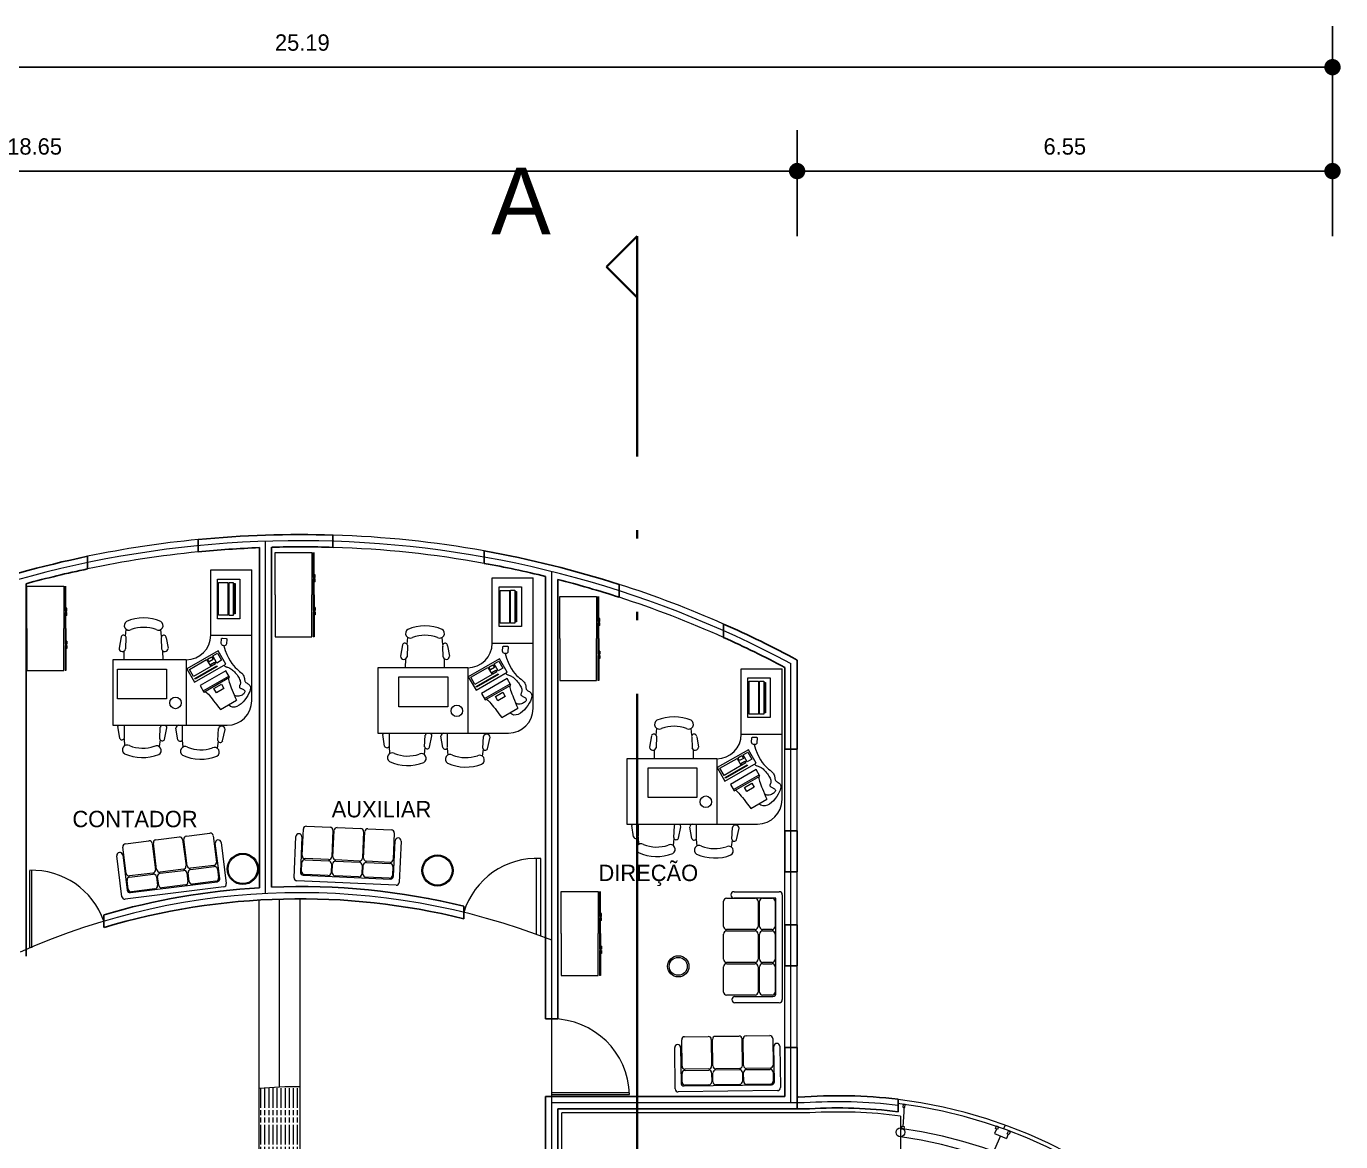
# Model space of a CAD drawing. Header units: millimetres. Extents: x 299 to 587, y 59 to 284.
# Drawn here: x 544.49 to 560.56, y 265.83 to 279.47 of the extents above; entities that cross this region are included whole.
import ezdxf

# ---------------------------------------------------------------- set-up
doc = ezdxf.new("R2010")
doc.units = ezdxf.units.MM
doc.linetypes.add('ACAD_ISO04W100', pattern=[30, 24, -3, 0, -3])
doc.linetypes.add('ACAD_ISO05W100', pattern=[33, 24, -3, 0, -3, 0, -3])
doc.layers.get('0').update_dxf_attribs({"lineweight": 5})
for name, color, linetype, lineweight in [('cl', 5, 'Continuous', 35), ('eje', 8, 'ACAD_ISO04W100', 13), ('escalones', 3, 'Continuous', 15), ('muebles', 2, 'Continuous', 13), ('muros', 1, 'Continuous', 25), ('vent', 4, 'ACAD_ISO04W100', 13), ('ventanas y canceleria', 4, 'Continuous', 13)]:
    doc.layers.add(name, color=color, linetype=linetype, lineweight=lineweight)
doc.dimstyles.new('cota1', dxfattribs={"dimtxt": 0.3, "dimasz": 0.3, "dimexe": 0.5, "dimexo": 0.2, "dimgap": 0.3, "dimtad": 2, "dimtih": 1, "dimtoh": 1, "dimdsep": 46, "dimtxsty": 'Standard', "dimblk": 'DOT', "dimcen": 0.5, "dimadec": 0, "dimazin": 0, "dimtfac": 1, "dimtmove": 0, "dimatfit": 3, "dimldrblk": 'DOT', "dimfxl": 1, "dimarcsym": 0})

# ---------------------------------------------------------------- blocks, each defined once
blk = doc.blocks.new('_Dot')
at = {"color": 0, "linetype": 'Continuous', "lineweight": -2}
blk.add_line((-0.5, 0), (-1, 0), dxfattribs=at)
at = {"color": 0, "linetype": 'Continuous', "const_width": 0.5}
blk.add_lwpolyline([(-0.25, 0, 1), (0.25, 0, 1)], format="xyb", close=True, dxfattribs=at)
blk = doc.blocks.new('*D33')
at = {"color": 0, "linetype": 'Continuous', "lineweight": -2}
for p, q in [((553.915, 276.907), (553.915, 278.202)), ((560.461, 276.907), (560.461, 278.202)), ((560.261, 277.702), (554.115, 277.702))]:
    blk.add_line(p, q, dxfattribs=at)
at = {"layer": 'Defpoints', "color": 0, "linetype": 'Continuous'}
for p in [(553.915, 277.702), (553.915, 276.707), (560.461, 276.707)]:
    blk.add_point(p, dxfattribs=at)
at = {"color": 0, "linetype": 'Continuous', "lineweight": -2, "xscale": 0.2, "yscale": 0.2, "zscale": 0.2, "rotation": 180}
blk.add_blockref('_Dot', (553.915, 277.702), dxfattribs=at)
at = {"color": 0, "linetype": 'Continuous', "lineweight": -2, "xscale": 0.2, "yscale": 0.2, "zscale": 0.2}
blk.add_blockref('_Dot', (560.461, 277.702), dxfattribs=at)
at = {"color": 0, "linetype": 'Continuous', "insert": (557.188, 278.002), "char_height": 0.2, "attachment_point": 5}
blk.add_mtext('6.55', dxfattribs=at)
blk = doc.blocks.new('*D34')
at = {"color": 0, "linetype": 'Continuous', "lineweight": -2}
for p, q in [((535.269, 276.907), (535.269, 278.202)), ((553.915, 276.907), (553.915, 278.202)), ((553.715, 277.702), (535.469, 277.702))]:
    blk.add_line(p, q, dxfattribs=at)
at = {"layer": 'Defpoints', "color": 0, "linetype": 'Continuous'}
for p in [(535.269, 277.702), (535.269, 276.707), (553.915, 276.707)]:
    blk.add_point(p, dxfattribs=at)
at = {"color": 0, "linetype": 'Continuous', "lineweight": -2, "xscale": 0.2, "yscale": 0.2, "zscale": 0.2, "rotation": 180}
blk.add_blockref('_Dot', (535.269, 277.702), dxfattribs=at)
at = {"color": 0, "linetype": 'Continuous', "lineweight": -2, "xscale": 0.2, "yscale": 0.2, "zscale": 0.2}
blk.add_blockref('_Dot', (553.915, 277.702), dxfattribs=at)
at = {"color": 0, "linetype": 'Continuous', "insert": (544.592, 278.002), "char_height": 0.2, "attachment_point": 5}
blk.add_mtext('18.65', dxfattribs=at)
blk = doc.blocks.new('*D35')
at = {"color": 0, "linetype": 'Continuous', "lineweight": -2}
for p, q in [((535.269, 277.767), (535.269, 279.473)), ((560.461, 277.767), (560.461, 279.473)), ((560.261, 278.973), (535.469, 278.973))]:
    blk.add_line(p, q, dxfattribs=at)
at = {"layer": 'Defpoints', "color": 0, "linetype": 'Continuous'}
for p in [(535.269, 278.973), (535.269, 277.567), (560.461, 277.567)]:
    blk.add_point(p, dxfattribs=at)
at = {"color": 0, "linetype": 'Continuous', "lineweight": -2, "xscale": 0.2, "yscale": 0.2, "zscale": 0.2, "rotation": 180}
blk.add_blockref('_Dot', (535.269, 278.973), dxfattribs=at)
at = {"color": 0, "linetype": 'Continuous', "lineweight": -2, "xscale": 0.2, "yscale": 0.2, "zscale": 0.2}
blk.add_blockref('_Dot', (560.461, 278.973), dxfattribs=at)
at = {"color": 0, "linetype": 'Continuous', "insert": (547.865, 279.273), "char_height": 0.2, "attachment_point": 5}
blk.add_mtext('25.19', dxfattribs=at)

msp = doc.modelspace()

# ---------------------------------------------------------------- hatches: boundary and pattern name
at = {"layer": 'escalones'}
h = msp.add_hatch(dxfattribs=at)
h.set_pattern_fill('ACAD_ISO09W100', color=256, scale=0.01, angle=-90, style=0)
h.set_pattern_definition([(90, (381.757865, 6.595696), (0.05, -9e-18), [0.24, -0.03, 0.06, -0.03, 0.06, -0.03])])
h.paths.add_polyline_path([(547.837, 266.502), (547.837, 265.452, 0.025047), (547.337, 265.427), (547.337, 266.481, -0.020688)])

# ---------------------------------------------------------------- linework, layer by layer
for p, q in [((547.415, 268.866), (547.415, 273.177)), ((550.915, 266.304), (550.915, 272.803)), ((553.84, 266.304), (553.84, 271.676)), ((554.001, 266.304), (550.915, 266.304)), ((550.915, 265.191), (550.915, 266.304)), ((555.218, 266.194), (555.209, 266.013)), ((555.221, 266.251), (555.218, 266.193)), ((556.352, 265.985), (556.329, 265.932)), ((556.401, 265.901), (556.328, 265.735)), ((556.329, 265.932), (556.473, 265.87)), ((556.495, 265.922), (556.473, 265.87))]:
    msp.add_line(p, q)
for points in [[(555.236, 266.286), (555.21, 266.287), (555.208, 266.251), (555.234, 266.25)], [(555.225, 265.986), (555.227, 266.012), (555.191, 266.014), (555.19, 265.988)], [(556.354, 266.023), (556.378, 266.012), (556.364, 265.98), (556.34, 265.99)], [(556.498, 265.96), (556.521, 265.95), (556.507, 265.917), (556.483, 265.927)]]:
    msp.add_lwpolyline(points, close=True)
msp.add_circle((555.178, 265.945), 0.054)
for centre, radius, start, end in [((547.837, 260.452), 12.729, 61.86, 116.0835), ((550.729, 268.364), 0.93, 86.8316, 163.08), ((544.557, 268.212), 0.938, 19.7198, 91.5271), ((547.837, 260.452), 8.424, 68.567, 113.9634), ((550.915, 266.383), 0.95, 1.4347, 90), ((554.415, 260.318), 6, 82.9608, 93.9592), ((554.388, 260.321), 5.725, 1.2626, 82.0709), ((554.388, 260.321), 5.625, 1.2626, 81.9291)]:
    msp.add_arc(centre, radius, start, end)
at = {"layer": 'cl', "linetype": 'ACAD_ISO05W100', "ltscale": 0.3}
for p, q in [((551.958, 276.905), (551.583, 276.53)), ((551.958, 243.91), (551.958, 276.905)), ((551.958, 276.155), (551.583, 276.53))]:
    msp.add_line(p, q, dxfattribs=at)
at = {"layer": 'escalones'}
for p, q in [((547.337, 265.427), (547.337, 268.786)), ((547.587, 266.497), (547.587, 268.797)), ((547.837, 265.452), (547.837, 268.801))]:
    msp.add_line(p, q, dxfattribs=at)
msp.add_arc((547.837, 260.452), 6.05, 90, 94.7406, dxfattribs=at)
at = {"layer": 'muebles', "linetype": 'ByBlock'}
for p, q in [((547.532, 273.035), (547.983, 273.035)), ((547.532, 272.52), (547.532, 273.035)), ((547.983, 273.035), (547.983, 272.52)), ((547.999, 272.729), (547.999, 273.035)), ((548.01, 272.729), (548.01, 273.035)), ((546.746, 272.824), (547.246, 272.824)), ((546.746, 272.024), (546.746, 272.824)), ((547.246, 271.224), (547.246, 272.824)), ((548.021, 272.765), (548.01, 272.765)), ((548.01, 272.729), (548.01, 272.765)), ((548.021, 272.729), (548.021, 272.765)), ((544.498, 272.108), (544.498, 272.623)), ((544.498, 272.623), (544.948, 272.623)), ((544.948, 272.623), (544.948, 272.108)), ((544.964, 272.318), (544.964, 272.623)), ((544.975, 272.318), (544.975, 272.623)), ((548.01, 272.729), (547.999, 272.729)), ((548.01, 272.713), (547.999, 272.713)), ((547.999, 272.52), (547.999, 272.713)), ((548.021, 272.729), (548.01, 272.729)), ((548.021, 272.713), (548.01, 272.713)), ((548.01, 272.52), (548.01, 272.713)), ((548.01, 272.677), (548.01, 272.713)), ((548.021, 272.677), (548.01, 272.677)), ((548.021, 272.677), (548.021, 272.713)), ((550.187, 272.727), (550.687, 272.727)), ((550.187, 271.927), (550.187, 272.727)), ((550.687, 271.127), (550.687, 272.727)), ((547.532, 272.52), (547.532, 272.005)), ((547.983, 272.005), (547.983, 272.52)), ((548.01, 272.52), (547.999, 272.52)), ((547.999, 272.52), (547.999, 272.326)), ((548.01, 272.52), (547.999, 272.52)), ((548.01, 272.52), (548.01, 272.326)), ((551.014, 271.985), (551.014, 272.5)), ((551.014, 272.5), (551.464, 272.5)), ((551.464, 272.5), (551.464, 271.985)), ((551.48, 272.194), (551.48, 272.5)), ((551.491, 272.194), (551.491, 272.5)), ((544.975, 272.318), (544.964, 272.318)), ((544.964, 272.108), (544.964, 272.301)), ((544.975, 272.301), (544.964, 272.301)), ((544.975, 272.318), (544.975, 272.354)), ((544.987, 272.354), (544.975, 272.354)), ((544.987, 272.318), (544.975, 272.318)), ((544.975, 272.265), (544.975, 272.301)), ((544.975, 272.108), (544.975, 272.301)), ((544.987, 272.301), (544.975, 272.301)), ((544.987, 272.265), (544.975, 272.265)), ((544.987, 272.318), (544.987, 272.354)), ((544.987, 272.265), (544.987, 272.301)), ((548.01, 272.326), (547.999, 272.326)), ((547.999, 272.31), (547.999, 272.005)), ((548.01, 272.31), (547.999, 272.31)), ((548.01, 272.363), (548.01, 272.326)), ((548.021, 272.363), (548.01, 272.363)), ((548.021, 272.326), (548.01, 272.326)), ((548.01, 272.31), (548.01, 272.005)), ((548.01, 272.31), (548.01, 272.274)), ((548.021, 272.31), (548.01, 272.31)), ((548.021, 272.274), (548.01, 272.274)), ((548.021, 272.363), (548.021, 272.326)), ((548.021, 272.31), (548.021, 272.274)), ((544.498, 272.108), (544.498, 271.593)), ((544.948, 271.593), (544.948, 272.108)), ((544.975, 272.108), (544.964, 272.108)), ((544.964, 272.108), (544.964, 271.915)), ((544.975, 272.108), (544.964, 272.108)), ((544.975, 272.108), (544.975, 271.915)), ((545.705, 272.012), (545.713, 272.095)), ((546.144, 272.01), (546.136, 272.095)), ((551.491, 272.194), (551.48, 272.194)), ((551.48, 271.985), (551.48, 272.178)), ((551.491, 272.178), (551.48, 272.178)), ((551.491, 272.194), (551.491, 272.231)), ((551.503, 272.231), (551.491, 272.231)), ((551.503, 272.194), (551.491, 272.194)), ((551.491, 272.142), (551.491, 272.178)), ((551.491, 271.985), (551.491, 272.178)), ((551.503, 272.178), (551.491, 272.178)), ((551.503, 272.142), (551.491, 272.142)), ((551.503, 272.194), (551.503, 272.231)), ((551.503, 272.142), (551.503, 272.178)), ((544.987, 271.951), (544.975, 271.951)), ((544.975, 271.951), (544.975, 271.915)), ((544.987, 271.951), (544.987, 271.915)), ((545.65, 272.005), (545.625, 271.865)), ((545.709, 272), (545.705, 271.857)), ((546.141, 271.985), (546.144, 271.857)), ((546.201, 271.993), (546.225, 271.865)), ((546.746, 272.024), (547.246, 272.024)), ((547.532, 272.005), (547.983, 272.005)), ((548.01, 272.005), (547.999, 272.005)), ((549.146, 271.915), (549.154, 271.999)), ((549.585, 271.913), (549.577, 271.999)), ((550.187, 271.927), (550.687, 271.927)), ((551.014, 271.985), (551.014, 271.47)), ((551.464, 271.47), (551.464, 271.985)), ((551.491, 271.985), (551.48, 271.985)), ((551.48, 271.985), (551.48, 271.792)), ((551.491, 271.985), (551.48, 271.985)), ((551.491, 271.985), (551.491, 271.792)), ((544.975, 271.915), (544.964, 271.915)), ((544.975, 271.899), (544.964, 271.899)), ((544.964, 271.899), (544.964, 271.593)), ((544.987, 271.915), (544.975, 271.915)), ((544.987, 271.899), (544.975, 271.899)), ((544.975, 271.899), (544.975, 271.863)), ((544.975, 271.899), (544.975, 271.593)), ((544.987, 271.863), (544.975, 271.863)), ((544.987, 271.899), (544.987, 271.863)), ((545.686, 271.724), (545.688, 271.833)), ((546.164, 271.724), (546.161, 271.833)), ((549.091, 271.909), (549.065, 271.768)), ((549.15, 271.904), (549.146, 271.761)), ((549.581, 271.889), (549.585, 271.761)), ((549.642, 271.896), (549.665, 271.768)), ((551.491, 271.792), (551.48, 271.792)), ((551.491, 271.776), (551.48, 271.776)), ((551.48, 271.776), (551.48, 271.47)), ((551.503, 271.828), (551.491, 271.828)), ((551.491, 271.828), (551.491, 271.792)), ((551.503, 271.792), (551.491, 271.792)), ((551.491, 271.776), (551.491, 271.74)), ((551.491, 271.776), (551.491, 271.47)), ((551.503, 271.776), (551.491, 271.776)), ((551.503, 271.828), (551.503, 271.792)), ((551.503, 271.776), (551.503, 271.74)), ((545.547, 271.724), (545.547, 270.924)), ((546.446, 271.724), (545.547, 271.724)), ((546.446, 271.724), (546.446, 270.924)), ((548.787, 271.627), (548.787, 270.827)), ((549.887, 271.627), (548.787, 271.627)), ((549.126, 271.627), (549.129, 271.737)), ((549.604, 271.627), (549.602, 271.737)), ((549.887, 271.627), (549.887, 270.827)), ((551.503, 271.74), (551.491, 271.74)), ((553.232, 271.615), (553.732, 271.615)), ((553.232, 270.815), (553.232, 271.615)), ((553.732, 270.015), (553.732, 271.615)), ((544.498, 271.593), (544.948, 271.593)), ((544.975, 271.593), (544.964, 271.593)), ((546.653, 271.345), (546.966, 271.526)), ((546.661, 271.33), (546.975, 271.511)), ((551.014, 271.47), (551.464, 271.47)), ((551.491, 271.47), (551.48, 271.47)), ((550.093, 271.249), (550.406, 271.43)), ((550.102, 271.233), (550.415, 271.414)), ((546.863, 271.116), (547.059, 271.23)), ((550.304, 271.02), (550.5, 271.133)), ((545.547, 270.924), (546.946, 270.924)), ((545.632, 270.766), (545.61, 270.907)), ((545.691, 270.77), (545.69, 270.913)), ((546.121, 270.758), (546.129, 270.901)), ((546.18, 270.751), (546.21, 270.891)), ((546.342, 270.747), (546.32, 270.888)), ((546.401, 270.75), (546.401, 270.924)), ((546.832, 270.739), (546.84, 270.882)), ((546.859, 270.924), (546.858, 270.909)), ((546.891, 270.732), (546.92, 270.872)), ((548.787, 270.827), (550.387, 270.827)), ((548.871, 270.669), (548.849, 270.811)), ((548.93, 270.673), (548.93, 270.816)), ((549.361, 270.661), (549.369, 270.804)), ((549.641, 270.654), (549.641, 270.827)), ((550.098, 270.827), (550.098, 270.813)), ((552.191, 270.803), (552.199, 270.886)), ((552.629, 270.801), (552.621, 270.886)), ((553.232, 270.815), (553.732, 270.815)), ((545.686, 270.758), (545.692, 270.674)), ((546.125, 270.747), (546.115, 270.663)), ((546.397, 270.741), (546.403, 270.655)), ((546.836, 270.729), (546.825, 270.644)), ((548.926, 270.662), (548.932, 270.578)), ((549.365, 270.65), (549.354, 270.566)), ((549.42, 270.655), (549.449, 270.795)), ((549.582, 270.65), (549.56, 270.792)), ((549.637, 270.644), (549.643, 270.559)), ((550.072, 270.642), (550.08, 270.785)), ((550.131, 270.636), (550.16, 270.776)), ((552.135, 270.796), (552.11, 270.656)), ((552.194, 270.791), (552.19, 270.648)), ((552.626, 270.776), (552.63, 270.648)), ((552.687, 270.784), (552.71, 270.656)), ((550.075, 270.633), (550.065, 270.547)), ((552.932, 270.515), (551.832, 270.515)), ((551.832, 270.515), (551.832, 269.715)), ((552.171, 270.515), (552.173, 270.624)), ((552.649, 270.515), (552.646, 270.624)), ((552.932, 270.515), (552.932, 269.715)), ((553.138, 270.136), (553.451, 270.317)), ((553.147, 270.121), (553.46, 270.302)), ((553.348, 269.907), (553.544, 270.02)), ((547.916, 269.689), (548.204, 269.677)), ((551.832, 269.715), (553.432, 269.715)), ((551.916, 269.557), (551.894, 269.698)), ((551.975, 269.561), (551.975, 269.704)), ((552.406, 269.549), (552.414, 269.692)), ((552.465, 269.542), (552.494, 269.682)), ((552.626, 269.538), (552.605, 269.679)), ((552.686, 269.541), (552.685, 269.715)), ((553.143, 269.715), (553.142, 269.7)), ((546.075, 269.522), (546.362, 269.558)), ((546.402, 269.526), (546.443, 269.204)), ((546.457, 269.206), (546.417, 269.528)), ((546.448, 269.568), (546.735, 269.605)), ((546.775, 269.573), (546.816, 269.251)), ((546.833, 269.521), (546.833, 269.521)), ((547.765, 269.058), (547.787, 269.563)), ((547.825, 269.598), (547.825, 269.598)), ((547.859, 269.56), (547.841, 269.127)), ((547.864, 269.33), (547.878, 269.655)), ((548.239, 269.639), (548.225, 269.314)), ((548.239, 269.314), (548.253, 269.638)), ((548.291, 269.673), (548.58, 269.66)), ((548.614, 269.623), (548.6, 269.298)), ((548.615, 269.297), (548.629, 269.622)), ((548.666, 269.657), (548.955, 269.644)), ((548.99, 269.606), (548.976, 269.282)), ((549.038, 269.545), (549.038, 269.545)), ((551.971, 269.549), (551.977, 269.465)), ((552.409, 269.538), (552.399, 269.454)), ((552.681, 269.532), (552.687, 269.446)), ((553.12, 269.52), (553.11, 269.435)), ((553.116, 269.53), (553.124, 269.673)), ((553.175, 269.523), (553.205, 269.663)), ((545.628, 269.369), (545.628, 269.369)), ((545.712, 269.112), (545.671, 269.434)), ((545.702, 269.475), (545.989, 269.511)), ((546.029, 269.479), (546.07, 269.157)), ((546.084, 269.159), (546.044, 269.481)), ((546.855, 269.05), (546.801, 269.48)), ((546.873, 269.489), (546.936, 268.987)), ((548.981, 269.077), (549, 269.51)), ((549.072, 269.507), (549.05, 269.002)), ((545.66, 268.827), (545.597, 269.328)), ((545.669, 269.337), (545.723, 268.907)), ((546.784, 269.21), (546.498, 269.174)), ((546.499, 269.16), (546.786, 269.196)), ((547.855, 269.135), (547.86, 269.243)), ((548.187, 269.28), (547.898, 269.292)), ((547.898, 269.278), (548.187, 269.265)), ((548.221, 269.228), (548.216, 269.119)), ((548.231, 269.119), (548.235, 269.227)), ((548.273, 269.262), (548.562, 269.249)), ((548.563, 269.263), (548.274, 269.276)), ((548.596, 269.211), (548.592, 269.103)), ((548.606, 269.102), (548.611, 269.211)), ((548.938, 269.247), (548.649, 269.26)), ((548.649, 269.245), (548.937, 269.233)), ((548.972, 269.195), (548.967, 269.087)), ((546.039, 269.116), (545.752, 269.08)), ((545.754, 269.066), (546.041, 269.102)), ((546.081, 269.071), (546.095, 268.963)), ((546.109, 268.965), (546.095, 269.073)), ((546.412, 269.163), (546.125, 269.127)), ((546.127, 269.113), (546.413, 269.149)), ((546.454, 269.118), (546.467, 269.01)), ((546.482, 269.012), (546.468, 269.12)), ((546.826, 269.165), (546.84, 269.057)), ((547.875, 269.089), (548.943, 269.043)), ((548.179, 269.085), (547.89, 269.097)), ((548.929, 269.052), (548.641, 269.065)), ((546.905, 268.947), (545.701, 268.795)), ((545.736, 268.918), (545.723, 269.026)), ((545.763, 268.876), (546.824, 269.01)), ((546.063, 268.923), (545.776, 268.887)), ((546.436, 268.97), (546.149, 268.934)), ((546.809, 269.017), (546.522, 268.981)), ((549.012, 268.967), (547.8, 269.02)), ((551.032, 268.377), (551.032, 268.892)), ((551.032, 268.892), (551.483, 268.892)), ((551.483, 268.892), (551.483, 268.377)), ((551.499, 268.586), (551.499, 268.892)), ((551.51, 268.586), (551.51, 268.892)), ((553.145, 268.887), (553.695, 268.887)), ((553.014, 268.463), (553.014, 268.771)), ((553.053, 268.81), (553.4, 268.81)), ((553.107, 268.849), (553.107, 268.849)), ((553.656, 268.81), (553.145, 268.81)), ((553.439, 268.771), (553.439, 268.463)), ((553.454, 268.463), (553.454, 268.771)), ((553.493, 268.81), (553.608, 268.81)), ((553.647, 268.771), (553.647, 268.463)), ((553.656, 267.645), (553.656, 268.81)), ((553.734, 268.849), (553.734, 267.568)), ((551.51, 268.586), (551.499, 268.586)), ((551.499, 268.377), (551.499, 268.57)), ((551.51, 268.57), (551.499, 268.57)), ((551.51, 268.586), (551.51, 268.623)), ((551.522, 268.623), (551.51, 268.623)), ((551.522, 268.586), (551.51, 268.586)), ((551.51, 268.534), (551.51, 268.57)), ((551.51, 268.377), (551.51, 268.57)), ((551.522, 268.57), (551.51, 268.57)), ((551.522, 268.586), (551.522, 268.623)), ((551.522, 268.534), (551.522, 268.57)), ((551.522, 268.534), (551.51, 268.534)), ((553.4, 268.424), (553.053, 268.424)), ((553.053, 268.409), (553.4, 268.409)), ((553.608, 268.424), (553.493, 268.424)), ((553.493, 268.409), (553.608, 268.409)), ((551.032, 268.377), (551.032, 267.862)), ((551.483, 267.862), (551.483, 268.377)), ((551.51, 268.377), (551.499, 268.377)), ((551.499, 268.377), (551.499, 268.184)), ((551.51, 268.377), (551.499, 268.377)), ((551.51, 268.377), (551.51, 268.184)), ((553.014, 268.061), (553.014, 268.37)), ((553.439, 268.37), (553.439, 268.061)), ((553.454, 268.061), (553.454, 268.37)), ((553.647, 268.37), (553.647, 268.061)), ((551.51, 268.184), (551.499, 268.184)), ((551.51, 268.168), (551.499, 268.168)), ((551.499, 268.168), (551.499, 267.862)), ((551.522, 268.22), (551.51, 268.22)), ((551.51, 268.22), (551.51, 268.184)), ((551.522, 268.184), (551.51, 268.184)), ((551.51, 268.168), (551.51, 268.132)), ((551.51, 268.168), (551.51, 267.862)), ((551.522, 268.168), (551.51, 268.168)), ((551.522, 268.132), (551.51, 268.132)), ((551.522, 268.22), (551.522, 268.184)), ((551.522, 268.168), (551.522, 268.132)), ((553.014, 267.66), (553.014, 267.969)), ((553.4, 268.023), (553.053, 268.023)), ((553.053, 268.007), (553.4, 268.007)), ((553.439, 267.969), (553.439, 267.66)), ((553.454, 267.66), (553.454, 267.969)), ((553.608, 268.023), (553.493, 268.023)), ((553.493, 268.007), (553.608, 268.007)), ((553.647, 267.969), (553.647, 267.66)), ((551.032, 267.862), (551.483, 267.862)), ((551.51, 267.862), (551.499, 267.862)), ((553.4, 267.622), (553.053, 267.622)), ((553.155, 267.606), (553.618, 267.606)), ((553.608, 267.622), (553.493, 267.622)), ((553.116, 267.568), (553.116, 267.568)), ((553.695, 267.529), (553.155, 267.529)), ((552.54, 267.114), (552.829, 267.118)), ((552.915, 267.119), (553.204, 267.122)), ((553.291, 267.123), (553.58, 267.127)), ((552.425, 266.475), (552.418, 266.981)), ((552.454, 267.017), (552.454, 267.017)), ((552.491, 266.981), (552.496, 266.548)), ((552.508, 266.752), (552.504, 267.077)), ((552.865, 267.082), (552.869, 266.757)), ((552.884, 266.757), (552.88, 267.082)), ((553.241, 267.087), (553.245, 266.762)), ((553.259, 266.762), (553.255, 267.087)), ((553.616, 267.091), (553.621, 266.766)), ((553.638, 266.563), (553.632, 266.996)), ((553.668, 267.033), (553.668, 267.033)), ((553.704, 266.997), (553.711, 266.491)), ((552.511, 266.557), (552.509, 266.665)), ((552.834, 266.72), (552.545, 266.716)), ((552.545, 266.702), (552.834, 266.706)), ((552.87, 266.67), (552.872, 266.562)), ((552.886, 266.562), (552.885, 266.67)), ((553.209, 266.725), (552.92, 266.721)), ((552.92, 266.707), (553.209, 266.711)), ((553.246, 266.675), (553.247, 266.566)), ((553.262, 266.567), (553.26, 266.675)), ((553.585, 266.73), (553.296, 266.726)), ((553.296, 266.712), (553.585, 266.715)), ((553.622, 266.68), (553.623, 266.571)), ((552.533, 266.512), (553.602, 266.526)), ((552.836, 266.525), (552.547, 266.521)), ((553.587, 266.535), (553.298, 266.531)), ((553.675, 266.455), (552.461, 266.439))]:
    msp.add_line(p, q, dxfattribs=at)
at = {"layer": 'muebles'}
for p, q in [((548.554, 269.068), (548.265, 269.081)), ((553.212, 266.53), (552.923, 266.526)), ((554.067, 266.183), (551.04, 266.183)), ((551.04, 265.153), (551.04, 266.183)), ((555.178, 266.143), (555.178, 265.639))]:
    msp.add_line(p, q, dxfattribs=at)
at = {"layer": 'muebles', "linetype": 'ByBlock'}
for points in [[(546.829, 272.227), (546.829, 272.712), (547.102, 272.712), (547.102, 272.227)], [(546.842, 272.269), (546.842, 272.67), (546.956, 272.67), (546.956, 272.269)], [(546.971, 272.267), (546.971, 272.671), (547.021, 272.671), (547.021, 272.267)], [(547.031, 272.285), (547.031, 272.657), (547.044, 272.657), (547.044, 272.285)], [(550.27, 272.13), (550.27, 272.615), (550.543, 272.615), (550.543, 272.13)], [(550.283, 272.172), (550.283, 272.573), (550.397, 272.573), (550.397, 272.172)], [(550.411, 272.171), (550.411, 272.575), (550.462, 272.575), (550.462, 272.171)], [(550.471, 272.188), (550.471, 272.561), (550.484, 272.561), (550.484, 272.188)], [(546.454, 271.614), (546.548, 271.45), (546.929, 271.67), (546.835, 271.834)], [(546.828, 271.805), (546.878, 271.718), (546.82, 271.684), (546.77, 271.771)], [(545.607, 271.247), (545.607, 271.611), (546.203, 271.611), (546.203, 271.247)], [(546.695, 271.727), (546.745, 271.641), (546.536, 271.52), (546.486, 271.606)], [(546.555, 271.487), (546.55, 271.495), (546.818, 271.65), (546.823, 271.642)], [(546.725, 271.7), (546.706, 271.733), (546.754, 271.761), (546.773, 271.728)], [(546.754, 271.646), (546.743, 271.666), (546.792, 271.695), (546.804, 271.675)], [(549.894, 271.517), (549.989, 271.353), (550.37, 271.573), (550.275, 271.737)], [(550.135, 271.63), (550.185, 271.544), (549.976, 271.423), (549.927, 271.51)], [(550.165, 271.603), (550.146, 271.636), (550.194, 271.664), (550.213, 271.631)], [(550.268, 271.708), (550.318, 271.621), (550.261, 271.588), (550.21, 271.675)], [(549.047, 271.151), (549.047, 271.514), (549.643, 271.514), (549.643, 271.151)], [(549.995, 271.39), (549.991, 271.399), (550.258, 271.553), (550.263, 271.545)], [(550.195, 271.549), (550.183, 271.569), (550.233, 271.598), (550.244, 271.578)], [(553.314, 271.018), (553.314, 271.503), (553.587, 271.503), (553.587, 271.018)], [(553.327, 271.06), (553.327, 271.461), (553.442, 271.461), (553.442, 271.06)], [(553.456, 271.058), (553.456, 271.462), (553.506, 271.462), (553.506, 271.058)], [(553.516, 271.076), (553.516, 271.448), (553.529, 271.448), (553.529, 271.076)], [(546.814, 271.321), (546.785, 271.372), (546.877, 271.425), (546.906, 271.374)], [(550.255, 271.224), (550.226, 271.275), (550.318, 271.328), (550.347, 271.277)], [(552.939, 270.405), (553.033, 270.241), (553.415, 270.461), (553.32, 270.625)], [(553.18, 270.518), (553.23, 270.432), (553.021, 270.311), (552.971, 270.397)], [(553.21, 270.491), (553.191, 270.524), (553.239, 270.552), (553.258, 270.519)], [(553.239, 270.437), (553.228, 270.457), (553.277, 270.486), (553.289, 270.466)], [(553.313, 270.596), (553.363, 270.508), (553.305, 270.475), (553.255, 270.562)], [(552.092, 270.038), (552.092, 270.402), (552.688, 270.402), (552.688, 270.038)], [(553.04, 270.278), (553.035, 270.286), (553.303, 270.441), (553.308, 270.433)], [(553.299, 270.112), (553.27, 270.163), (553.362, 270.216), (553.391, 270.165)]]:
    msp.add_lwpolyline(points, close=True, dxfattribs=at)
for points in [[(546.874, 271.925), (546.878, 271.98, -0.414214), (546.888, 271.989), (546.933, 271.986, -0.414214), (546.942, 271.975), (546.938, 271.921, -0.414214), (546.911, 271.897), (546.897, 271.898, -0.414214)], [(550.314, 271.829), (550.318, 271.883, -0.414214), (550.329, 271.893), (550.373, 271.89, -0.414214), (550.383, 271.879), (550.379, 271.824, -0.414214), (550.352, 271.8), (550.338, 271.801, -0.414214)], [(553.359, 270.716), (553.363, 270.771, -0.414214), (553.374, 270.78), (553.418, 270.777, -0.414214), (553.427, 270.766), (553.424, 270.711, -0.414214), (553.396, 270.688), (553.383, 270.689, -0.414214)]]:
    msp.add_lwpolyline(points, format="xyb", close=True, dxfattribs=at)
for points in [[(546.904, 271.897), (546.922, 271.84), (546.941, 271.79), (546.961, 271.747), (546.981, 271.71), (547.002, 271.679), (547.023, 271.653), (547.044, 271.631), (547.064, 271.612), (547.082, 271.596), (547.099, 271.582), (547.114, 271.57), (547.126, 271.559), (547.136, 271.548), (547.143, 271.537), (547.149, 271.526), (547.153, 271.516), (547.155, 271.506), (547.157, 271.497), (547.158, 271.488), (547.159, 271.479), (547.161, 271.471), (547.163, 271.464), (547.166, 271.457), (547.17, 271.451), (547.176, 271.446), (547.183, 271.442), (547.192, 271.437), (547.2, 271.432), (547.208, 271.426), (547.216, 271.42), (547.223, 271.412), (547.228, 271.402), (547.231, 271.39), (547.231, 271.376), (547.228, 271.359), (547.222, 271.338), (547.212, 271.315), (547.198, 271.289), (547.182, 271.262), (547.162, 271.235), (547.14, 271.21), (547.117, 271.187), (547.092, 271.168), (547.066, 271.154), (547.039, 271.146), (547.013, 271.146), (546.987, 271.155), (546.961, 271.173)], [(550.345, 271.801), (550.362, 271.743), (550.381, 271.694), (550.401, 271.651), (550.422, 271.614), (550.443, 271.583), (550.464, 271.556), (550.484, 271.534), (550.504, 271.515), (550.522, 271.499), (550.539, 271.486), (550.554, 271.474), (550.566, 271.462), (550.576, 271.451), (550.584, 271.44), (550.589, 271.43), (550.593, 271.419), (550.596, 271.41), (550.597, 271.4), (550.599, 271.391), (550.6, 271.383), (550.601, 271.375), (550.603, 271.367), (550.606, 271.361), (550.611, 271.355), (550.617, 271.35), (550.624, 271.345), (550.632, 271.34), (550.641, 271.335), (550.649, 271.33), (550.657, 271.323), (550.663, 271.315), (550.668, 271.305), (550.671, 271.293), (550.671, 271.279), (550.669, 271.262), (550.663, 271.242), (550.653, 271.218), (550.639, 271.192), (550.622, 271.165), (550.603, 271.139), (550.581, 271.113), (550.557, 271.09), (550.532, 271.071), (550.506, 271.057), (550.48, 271.05), (550.453, 271.049), (550.427, 271.058), (550.402, 271.076)], [(546.908, 271.657), (546.912, 271.652), (546.916, 271.648), (546.922, 271.644), (546.928, 271.641), (546.936, 271.638), (546.943, 271.636), (546.952, 271.633), (546.961, 271.629), (546.97, 271.625), (546.98, 271.62), (546.991, 271.614), (547.002, 271.607), (547.013, 271.598), (547.024, 271.588), (547.035, 271.577), (547.046, 271.565), (547.057, 271.552), (547.067, 271.539), (547.077, 271.525), (547.085, 271.512), (547.093, 271.498), (547.099, 271.485), (547.104, 271.473), (547.107, 271.462), (547.109, 271.451), (547.109, 271.442), (547.108, 271.434), (547.107, 271.426), (547.104, 271.419), (547.102, 271.413), (547.099, 271.408), (547.097, 271.403), (547.096, 271.398), (547.095, 271.394), (547.096, 271.39), (547.099, 271.386), (547.103, 271.383), (547.108, 271.379), (547.115, 271.375), (547.123, 271.372), (547.131, 271.368), (547.138, 271.364), (547.146, 271.36), (547.152, 271.355), (547.158, 271.35), (547.162, 271.344), (547.164, 271.338), (547.163, 271.331), (547.16, 271.324), (547.155, 271.316), (547.148, 271.308), (547.138, 271.3), (547.128, 271.293), (547.116, 271.287), (547.103, 271.283), (547.089, 271.279), (547.075, 271.278), (547.061, 271.279), (547.047, 271.283), (547.034, 271.289)], [(546.975, 271.511), (546.929, 271.591), (546.615, 271.41)], [(546.961, 271.503), (546.961, 271.494), (546.963, 271.482), (546.966, 271.468), (546.972, 271.45), (546.978, 271.429), (546.987, 271.406), (546.996, 271.381), (547.007, 271.354), (547.019, 271.325), (547.031, 271.295), (547.045, 271.263), (547.059, 271.23)], [(550.415, 271.414), (550.369, 271.495), (550.056, 271.314)], [(550.348, 271.561), (550.352, 271.556), (550.357, 271.551), (550.363, 271.548), (550.369, 271.545), (550.376, 271.542), (550.384, 271.539), (550.392, 271.536), (550.401, 271.533), (550.411, 271.529), (550.421, 271.524), (550.431, 271.518), (550.442, 271.511), (550.453, 271.502), (550.465, 271.492), (550.476, 271.48), (550.487, 271.468), (550.498, 271.455), (550.508, 271.442), (550.517, 271.429), (550.526, 271.415), (550.533, 271.402), (550.54, 271.389), (550.545, 271.377), (550.548, 271.365), (550.55, 271.355), (550.55, 271.346), (550.549, 271.337), (550.547, 271.33), (550.545, 271.323), (550.542, 271.317), (550.54, 271.311), (550.538, 271.306), (550.536, 271.302), (550.536, 271.297), (550.537, 271.293), (550.539, 271.29), (550.543, 271.286), (550.549, 271.282), (550.556, 271.279), (550.563, 271.275), (550.571, 271.271), (550.579, 271.267), (550.586, 271.263), (550.593, 271.258), (550.598, 271.253), (550.602, 271.247), (550.604, 271.241), (550.604, 271.235), (550.601, 271.227), (550.596, 271.219), (550.588, 271.211), (550.579, 271.204), (550.568, 271.197), (550.556, 271.191), (550.543, 271.186), (550.529, 271.183), (550.515, 271.182), (550.501, 271.183), (550.488, 271.186), (550.474, 271.192)], [(546.615, 271.41), (546.661, 271.33)], [(546.675, 271.338), (546.683, 271.334), (546.692, 271.326), (546.703, 271.316), (546.716, 271.302), (546.73, 271.286), (546.746, 271.267), (546.763, 271.247), (546.781, 271.224), (546.8, 271.199), (546.82, 271.173), (546.841, 271.145), (546.863, 271.116)], [(550.056, 271.314), (550.102, 271.233)], [(550.401, 271.406), (550.401, 271.398), (550.403, 271.386), (550.407, 271.371), (550.412, 271.353), (550.419, 271.333), (550.427, 271.31), (550.437, 271.285), (550.448, 271.258), (550.459, 271.229), (550.472, 271.198), (550.485, 271.166), (550.5, 271.133)], [(550.116, 271.242), (550.123, 271.237), (550.133, 271.23), (550.144, 271.219), (550.157, 271.206), (550.171, 271.19), (550.186, 271.171), (550.203, 271.15), (550.222, 271.127), (550.241, 271.103), (550.261, 271.076), (550.282, 271.049), (550.304, 271.02)], [(553.389, 270.688), (553.407, 270.631), (553.426, 270.581), (553.446, 270.538), (553.467, 270.501), (553.488, 270.47), (553.509, 270.444), (553.529, 270.422), (553.549, 270.403), (553.567, 270.387), (553.584, 270.373), (553.599, 270.361), (553.611, 270.35), (553.621, 270.339), (553.628, 270.328), (553.634, 270.317), (553.638, 270.307), (553.64, 270.297), (553.642, 270.288), (553.643, 270.279), (553.644, 270.27), (553.646, 270.262), (553.648, 270.255), (553.651, 270.248), (553.655, 270.242), (553.661, 270.237), (553.669, 270.232), (553.677, 270.228), (553.685, 270.223), (553.694, 270.217), (553.701, 270.211), (553.708, 270.202), (553.713, 270.193), (553.716, 270.181), (553.716, 270.167), (553.713, 270.149), (553.707, 270.129), (553.697, 270.106), (553.684, 270.08), (553.667, 270.053), (553.647, 270.026), (553.626, 270.001), (553.602, 269.978), (553.577, 269.959), (553.551, 269.945), (553.525, 269.937), (553.498, 269.937), (553.472, 269.946), (553.446, 269.964)], [(553.46, 270.302), (553.414, 270.382), (553.1, 270.201)], [(553.393, 270.448), (553.397, 270.443), (553.402, 270.439), (553.407, 270.435), (553.414, 270.432), (553.421, 270.429), (553.428, 270.427), (553.437, 270.424), (553.446, 270.42), (553.455, 270.416), (553.466, 270.411), (553.476, 270.405), (553.487, 270.398), (553.498, 270.389), (553.509, 270.379), (553.521, 270.368), (553.532, 270.356), (553.542, 270.343), (553.552, 270.33), (553.562, 270.316), (553.57, 270.303), (553.578, 270.289), (553.584, 270.276), (553.589, 270.264), (553.593, 270.253), (553.594, 270.242), (553.594, 270.233), (553.593, 270.225), (553.592, 270.217), (553.589, 270.21), (553.587, 270.204), (553.584, 270.199), (553.582, 270.194), (553.581, 270.189), (553.58, 270.185), (553.581, 270.181), (553.584, 270.177), (553.588, 270.174), (553.594, 270.17), (553.6, 270.166), (553.608, 270.163), (553.616, 270.159), (553.624, 270.155), (553.631, 270.15), (553.638, 270.146), (553.643, 270.141), (553.647, 270.135), (553.649, 270.129), (553.649, 270.122), (553.646, 270.115), (553.64, 270.107), (553.633, 270.099), (553.624, 270.091), (553.613, 270.084), (553.601, 270.078), (553.588, 270.074), (553.574, 270.07), (553.56, 270.069), (553.546, 270.07), (553.532, 270.074), (553.519, 270.08)], [(553.1, 270.201), (553.147, 270.121)], [(553.446, 270.294), (553.446, 270.285), (553.448, 270.273), (553.451, 270.258), (553.457, 270.241), (553.464, 270.22), (553.472, 270.197), (553.481, 270.172), (553.492, 270.145), (553.504, 270.116), (553.517, 270.086), (553.53, 270.054), (553.544, 270.02)], [(553.161, 270.129), (553.168, 270.125), (553.177, 270.117), (553.189, 270.107), (553.201, 270.093), (553.215, 270.077), (553.231, 270.058), (553.248, 270.038), (553.266, 270.015), (553.285, 269.99), (553.306, 269.964), (553.327, 269.936), (553.348, 269.907)]]:
    msp.add_lwpolyline(points, dxfattribs=at)
for centre in [(546.314, 271.197), (549.754, 271.1), (552.799, 269.988)]:
    msp.add_circle(centre, 0.0707, dxfattribs=at)
at = {"layer": 'muebles'}
for centre, radius in [((547.137, 269.166), 0.191), ((547.137, 269.166), 0.179), ((549.518, 269.147), 0.191), ((549.518, 269.147), 0.179), ((552.462, 267.975), 0.13), ((552.462, 267.975), 0.11)]:
    msp.add_circle(centre, radius, dxfattribs=at)
at = {"layer": 'muebles', "linetype": 'ByBlock'}
for centre, radius, start, end in [((545.745, 272.144), 0.0577, 121.265, 299.6825), ((545.925, 271.692), 0.544, 67.2611, 112.7389), ((545.925, 271.684), 0.437, 69.7134, 110.2866), ((546.105, 272.144), 0.0577, 240.3175, 58.735), ((549.185, 272.047), 0.0577, 121.265, 299.6825), ((549.365, 271.595), 0.544, 67.2611, 112.7389), ((549.545, 272.047), 0.0577, 240.3175, 58.735), ((545.679, 271.994), 0.031, 12.2827, 157.7765), ((546.171, 271.994), 0.031, 358.4693, 195.5899), ((546.446, 272.024), 0.3, 270, 0), ((549.119, 271.897), 0.031, 12.2827, 157.7765), ((549.365, 271.587), 0.437, 69.7134, 110.2866), ((549.611, 271.897), 0.031, 358.4693, 195.5899), ((549.887, 271.927), 0.3, 270, 0), ((545.665, 271.867), 0.0409, 183.5132, 345.9932), ((546.184, 271.867), 0.0409, 194.0068, 356.4868), ((549.106, 271.77), 0.0409, 183.5132, 345.9932), ((549.625, 271.77), 0.0409, 194.0068, 356.4868), ((546.946, 271.224), 0.3, 270, 0), ((550.387, 271.127), 0.3, 270, 0), ((552.23, 270.935), 0.0577, 121.265, 299.6825), ((552.41, 270.483), 0.544, 67.2611, 112.7389), ((552.59, 270.935), 0.0577, 240.3175, 58.735), ((545.65, 270.904), 0.0409, 161.6949, 174.9474), ((545.65, 270.904), 0.0409, 12.4674, 18.3051), ((546.169, 270.89), 0.0409, 139.088, 164.4538), ((546.169, 270.89), 0.0409, 1.9738, 40.912), ((546.361, 270.885), 0.0409, 106.7101, 174.9474), ((546.879, 270.871), 0.0409, 1.9738, 164.4538), ((548.89, 270.807), 0.0409, 161.6949, 174.9474), ((549.409, 270.793), 0.0409, 139.088, 164.4538), ((549.409, 270.793), 0.0409, 1.9738, 40.912), ((549.601, 270.788), 0.0409, 106.7101, 174.9474), ((550.119, 270.774), 0.0409, 1.9738, 164.4538), ((552.164, 270.785), 0.031, 12.2827, 157.7765), ((552.41, 270.475), 0.437, 69.7134, 110.2866), ((552.656, 270.785), 0.031, 358.4693, 195.5899), ((552.932, 270.815), 0.3, 270, 0), ((545.66, 270.777), 0.031, 200.6841, 346.1779), ((545.722, 270.625), 0.0577, 58.7781, 237.1956), ((545.915, 271.08), 0.437, 248.174, 288.7472), ((546.082, 270.615), 0.0577, 299.7256, 118.1431), ((546.152, 270.764), 0.031, 190.7433, 336.2371), ((546.371, 270.758), 0.031, 200.6841, 346.1779), ((546.433, 270.606), 0.0577, 58.7781, 237.1956), ((546.625, 271.061), 0.437, 248.174, 288.7472), ((546.793, 270.596), 0.0577, 299.7256, 118.1431), ((546.863, 270.745), 0.031, 190.7433, 336.2371), ((548.9, 270.68), 0.031, 200.6841, 346.1779), ((549.392, 270.667), 0.031, 190.7433, 336.2371), ((549.611, 270.661), 0.031, 200.6841, 346.1779), ((550.102, 270.648), 0.031, 190.7433, 336.2371), ((552.151, 270.658), 0.0409, 183.5132, 345.9932), ((552.669, 270.658), 0.0409, 194.0068, 356.4868), ((545.914, 271.072), 0.544, 245.7217, 291.1995), ((546.625, 271.053), 0.544, 245.7217, 291.1995), ((548.962, 270.528), 0.0577, 58.7781, 237.1956), ((549.154, 270.984), 0.437, 248.174, 288.7472), ((549.322, 270.519), 0.0577, 299.7256, 118.1431), ((549.672, 270.509), 0.0577, 58.7781, 237.1956), ((549.865, 270.965), 0.437, 248.174, 288.7472), ((550.033, 270.5), 0.0577, 299.7256, 118.1431), ((549.154, 270.975), 0.544, 245.7217, 291.1995), ((549.865, 270.956), 0.544, 245.7217, 291.1995), ((553.432, 270.015), 0.3, 270, 0), ((547.914, 269.653), 0.0361, 87.5059, 177.5059), ((548.203, 269.641), 0.0361, 357.5059, 87.5059), ((551.935, 269.695), 0.0409, 161.6949, 174.9474), ((552.453, 269.681), 0.0409, 139.088, 164.4538), ((552.453, 269.681), 0.0409, 1.9738, 40.912), ((552.645, 269.676), 0.0409, 106.7101, 174.9474), ((553.164, 269.662), 0.0409, 1.9738, 164.4538), ((546.08, 269.486), 0.0361, 97.183, 187.183), ((546.366, 269.522), 0.0361, 7.183, 97.183), ((546.452, 269.533), 0.0361, 97.183, 187.183), ((546.739, 269.569), 0.0361, 7.183, 97.183), ((546.837, 269.485), 0.0361, 97.183, 187.183), ((546.837, 269.485), 0.0361, 7.183, 97.183), ((547.823, 269.561), 0.0361, 87.5059, 177.5059), ((547.823, 269.561), 0.0361, 357.5059, 87.5059), ((548.29, 269.637), 0.0361, 87.5059, 177.5059), ((548.578, 269.624), 0.0361, 357.5059, 87.5059), ((548.665, 269.621), 0.0361, 87.5059, 177.5059), ((548.954, 269.608), 0.0361, 357.5059, 87.5059), ((549.036, 269.509), 0.0361, 87.5059, 177.5059), ((549.036, 269.509), 0.0361, 357.5059, 87.5059), ((551.945, 269.568), 0.031, 200.6841, 346.1779), ((552.436, 269.555), 0.031, 190.7433, 336.2371), ((552.655, 269.549), 0.031, 200.6841, 346.1779), ((553.147, 269.536), 0.031, 190.7433, 336.2371), ((545.633, 269.333), 0.0361, 97.183, 187.183), ((545.633, 269.333), 0.0361, 7.183, 97.183), ((545.707, 269.439), 0.0361, 97.183, 187.183), ((545.994, 269.475), 0.0361, 7.183, 97.183), ((552.006, 269.416), 0.0577, 58.7781, 237.1956), ((552.199, 269.863), 0.544, 245.7217, 291.1995), ((552.199, 269.871), 0.437, 248.174, 288.7472), ((552.367, 269.406), 0.0577, 299.7256, 118.1431), ((552.717, 269.397), 0.0577, 58.7781, 237.1956), ((552.909, 269.852), 0.437, 248.174, 288.7472), ((553.077, 269.387), 0.0577, 299.7256, 118.1431), ((546.407, 269.199), 0.0361, 277.183, 7.183), ((546.493, 269.21), 0.0361, 187.183, 277.183), ((546.78, 269.246), 0.0361, 277.183, 7.183), ((546.791, 269.16), 0.0361, 7.183, 97.183), ((547.896, 269.242), 0.0361, 87.5059, 177.5059), ((547.9, 269.328), 0.0361, 177.5059, 267.5059), ((548.189, 269.316), 0.0361, 267.5059, 357.5059), ((548.185, 269.229), 0.0361, 357.5059, 87.5059), ((548.272, 269.225), 0.0361, 87.5059, 177.5059), ((548.275, 269.312), 0.0361, 177.5059, 267.5059), ((548.56, 269.213), 0.0361, 357.5059, 87.5059), ((548.564, 269.299), 0.0361, 267.5059, 357.5059), ((548.647, 269.209), 0.0361, 87.5059, 177.5059), ((548.651, 269.296), 0.0361, 177.5059, 267.5059), ((548.936, 269.197), 0.0361, 357.5059, 87.5059), ((548.939, 269.283), 0.0361, 267.5059, 357.5059), ((552.909, 269.844), 0.544, 245.7217, 291.1995), ((545.748, 269.116), 0.0361, 187.183, 277.183), ((545.758, 269.03), 0.0361, 97.183, 187.183), ((546.034, 269.152), 0.0361, 277.183, 7.183), ((546.045, 269.066), 0.0361, 7.183, 97.183), ((546.12, 269.163), 0.0361, 187.183, 277.183), ((546.131, 269.077), 0.0361, 97.183, 187.183), ((546.418, 269.113), 0.0361, 7.183, 97.183), ((546.504, 269.124), 0.0361, 97.183, 187.183), ((546.804, 269.053), 0.0361, 277.183, 7.183), ((546.82, 269.046), 0.0361, 277.183, 7.183), ((547.801, 269.056), 0.0361, 177.5059, 267.5059), ((547.877, 269.125), 0.0361, 177.5059, 267.5059), ((547.892, 269.134), 0.0361, 177.5059, 267.5059), ((548.18, 269.121), 0.0361, 267.5059, 357.5059), ((548.267, 269.117), 0.0361, 177.5059, 267.5059), ((548.556, 269.105), 0.0361, 267.5059, 357.5059), ((548.642, 269.101), 0.0361, 177.5059, 267.5059), ((548.931, 269.088), 0.0361, 267.5059, 357.5059), ((548.945, 269.079), 0.0361, 267.5059, 357.5059), ((545.759, 268.912), 0.0361, 187.183, 277.183), ((545.772, 268.923), 0.0361, 187.183, 277.183), ((546.059, 268.959), 0.0361, 277.183, 7.183), ((546.145, 268.97), 0.0361, 187.183, 277.183), ((546.431, 269.006), 0.0361, 277.183, 7.183), ((546.517, 269.017), 0.0361, 187.183, 277.183), ((546.9, 268.983), 0.0361, 277.183, 7.183), ((549.014, 269.003), 0.0361, 267.5059, 357.5059), ((553.145, 268.849), 0.0386, 90, 180), ((553.695, 268.849), 0.0386, 0, 90), ((545.696, 268.831), 0.0361, 187.183, 277.183), ((553.053, 268.771), 0.0386, 90, 180), ((553.145, 268.849), 0.0386, 180, 270), ((553.4, 268.771), 0.0386, 0, 90), ((553.493, 268.771), 0.0386, 90, 180), ((553.608, 268.771), 0.0386, 0, 90), ((553.608, 268.771), 0.0386, 0, 90), ((553.053, 268.463), 0.0386, 180, 270), ((553.053, 268.37), 0.0386, 90, 180), ((553.4, 268.463), 0.0386, 270, 0), ((553.4, 268.37), 0.0386, 0, 90), ((553.493, 268.463), 0.0386, 180, 270), ((553.493, 268.37), 0.0386, 90, 180), ((553.608, 268.463), 0.0386, 270, 0), ((553.608, 268.37), 0.0386, 0, 90), ((553.053, 268.061), 0.0386, 180, 270), ((553.053, 267.969), 0.0386, 90, 180), ((553.4, 268.061), 0.0386, 270, 0), ((553.4, 267.969), 0.0386, 0, 90), ((553.493, 268.061), 0.0386, 180, 270), ((553.493, 267.969), 0.0386, 90, 180), ((553.608, 268.061), 0.0386, 270, 0), ((553.608, 267.969), 0.0386, 0, 90), ((553.053, 267.66), 0.0386, 180, 270), ((553.155, 267.568), 0.0386, 90, 180), ((553.4, 267.66), 0.0386, 270, 0), ((553.493, 267.66), 0.0386, 180, 270), ((553.608, 267.66), 0.0386, 270, 0), ((553.618, 267.645), 0.0386, 270, 0), ((553.155, 267.568), 0.0386, 180, 270), ((553.695, 267.568), 0.0386, 270, 0), ((552.54, 267.078), 0.0361, 90.7306, 180.7306), ((552.829, 267.081), 0.0361, 0.7306, 90.7306), ((552.916, 267.082), 0.0361, 90.7306, 180.7306), ((553.205, 267.086), 0.0361, 0.7306, 90.7306), ((553.291, 267.087), 0.0361, 90.7306, 180.7306), ((553.58, 267.091), 0.0361, 0.7306, 90.7306), ((552.455, 266.981), 0.0361, 90.7306, 180.7306), ((552.455, 266.981), 0.0361, 0.7306, 90.7306), ((553.668, 266.996), 0.0361, 90.7306, 180.7306), ((553.668, 266.996), 0.0361, 0.7306, 90.7306), ((552.544, 266.753), 0.0361, 180.7306, 270.7306), ((552.545, 266.666), 0.0361, 90.7306, 180.7306), ((552.833, 266.756), 0.0361, 270.7306, 0.7306), ((552.834, 266.67), 0.0361, 0.7306, 90.7306), ((552.92, 266.757), 0.0361, 180.7306, 270.7306), ((552.921, 266.671), 0.0361, 90.7306, 180.7306), ((553.209, 266.761), 0.0361, 270.7306, 0.7306), ((553.21, 266.674), 0.0361, 0.7306, 90.7306), ((553.295, 266.762), 0.0361, 180.7306, 270.7306), ((553.297, 266.675), 0.0361, 90.7306, 180.7306), ((553.584, 266.766), 0.0361, 270.7306, 0.7306), ((553.586, 266.679), 0.0361, 0.7306, 90.7306), ((552.461, 266.475), 0.0361, 180.7306, 270.7306), ((552.532, 266.548), 0.0361, 180.7306, 270.7306), ((552.547, 266.558), 0.0361, 180.7306, 270.7306), ((552.836, 266.561), 0.0361, 270.7306, 0.7306), ((552.922, 266.562), 0.0361, 180.7306, 270.7306), ((553.211, 266.566), 0.0361, 270.7306, 0.7306), ((553.298, 266.567), 0.0361, 180.7306, 270.7306), ((553.587, 266.571), 0.0361, 270.7306, 0.7306), ((553.602, 266.562), 0.0361, 270.7306, 0.7306), ((553.675, 266.491), 0.0361, 270.7306, 0.7306)]:
    msp.add_arc(centre, radius, start, end, dxfattribs=at)
at = {"layer": 'muebles'}
msp.add_arc((554.415, 260.318), 5.875, 82.5425, 93.3647, dxfattribs=at)
at = {"layer": 'muros'}
for p, q in [((548.24, 273.099), (548.24, 273.249)), ((546.59, 273.044), (546.59, 273.195)), ((547.34, 268.937), (547.34, 273.096)), ((547.49, 268.944), (547.49, 273.101)), ((550.09, 272.903), (550.09, 273.056)), ((545.24, 272.836), (545.24, 272.99)), ((550.84, 267.333), (550.84, 272.744)), ((544.49, 268.101), (544.49, 272.655)), ((550.99, 267.333), (550.99, 272.706)), ((551.74, 272.489), (551.74, 272.646)), ((553.015, 271.998), (553.015, 272.162)), ((553.765, 270.632), (553.765, 271.631)), ((553.915, 270.632), (553.915, 271.721)), ((553.915, 270.632), (553.765, 270.632)), ((553.915, 269.632), (553.765, 269.632)), ((553.765, 269.132), (553.765, 269.632)), ((553.915, 269.132), (553.915, 269.632)), ((553.915, 269.132), (553.765, 269.132)), ((545.44, 268.45), (545.44, 268.606)), ((549.84, 268.557), (549.84, 268.712)), ((553.765, 267.982), (553.765, 268.482)), ((553.915, 268.482), (553.765, 268.482)), ((553.915, 267.982), (553.915, 268.482)), ((553.915, 267.982), (553.765, 267.982)), ((550.99, 267.333), (550.84, 267.333)), ((553.915, 266.982), (553.765, 266.982)), ((553.765, 266.383), (553.765, 266.982)), ((553.915, 266.233), (553.915, 266.982)), ((550.84, 266.383), (553.765, 266.383)), ((550.84, 265.043), (550.84, 266.383)), ((555.15, 266.197), (555.15, 266.348)), ((554.067, 266.233), (550.99, 266.233)), ((550.99, 265.153), (550.99, 266.233))]:
    msp.add_line(p, q, dxfattribs=at)
for centre, radius, start, end in [((547.837, 260.452), 12.804, 88.1945, 95.5873), ((547.837, 260.452), 12.654, 92.2492, 95.6537), ((547.837, 260.452), 12.654, 88.1731, 91.5696), ((547.837, 260.452), 12.804, 72.2501, 79.8635), ((547.837, 260.452), 12.804, 101.7007, 109.37), ((547.837, 260.452), 12.654, 76.2698, 79.742), ((547.837, 260.452), 12.654, 101.8414, 105.3357), ((547.837, 260.452), 12.654, 72.0326, 75.5695), ((547.837, 260.452), 12.804, 61.6587, 66.1446), ((547.837, 260.452), 12.654, 62.0633, 65.8439), ((547.837, 260.452), 8.499, 93.3496, 106.378), ((547.837, 260.452), 8.499, 76.3665, 92.3372), ((547.837, 260.452), 8.349, 76.1167, 106.6807), ((547.837, 260.452), 8.499, 44.1672, 44.3455), ((554.415, 260.318), 6.075, 83.0482, 94.5477), ((554.415, 260.318), 5.925, 82.8713, 93.3647)]:
    msp.add_arc(centre, radius, start, end, dxfattribs=at)
at = {"layer": 'vent'}
msp.add_line((556.458, 266.033), (556.439, 265.987), dxfattribs=at)
at = {"layer": 'ventanas y canceleria'}
for p, q in [((553.765, 269.632), (553.765, 270.632)), ((553.915, 269.632), (553.915, 270.632)), ((550.729, 268.364), (550.729, 269.294)), ((550.781, 268.345), (550.781, 269.292)), ((544.532, 268.201), (544.532, 269.149)), ((544.557, 268.201), (544.557, 269.15)), ((553.765, 268.482), (553.765, 269.132)), ((553.915, 268.482), (553.915, 269.132)), ((553.765, 266.982), (553.765, 267.982)), ((553.915, 266.982), (553.915, 267.982)), ((550.915, 266.432), (551.864, 266.432)), ((550.915, 266.407), (551.865, 266.407))]:
    msp.add_line(p, q, dxfattribs=at)
for centre, radius, start, end in [((547.837, 260.452), 12.804, 79.8635, 88.1945), ((547.837, 260.452), 12.804, 95.5873, 101.7007), ((547.837, 260.452), 12.654, 79.742, 88.1731), ((547.837, 260.452), 12.654, 95.6537, 101.8414), ((547.837, 260.452), 12.804, 66.1446, 72.2501), ((547.837, 260.452), 12.654, 65.8439, 72.0326), ((554.388, 260.321), 6.075, 1.2626, 82.7894), ((554.388, 260.321), 6.025, 1.2626, 82.7894)]:
    msp.add_arc(centre, radius, start, end, dxfattribs=at)

# ---------------------------------------------------------------- texts
at = {"layer": 'eje'}
msp.add_text('A', height=0.816, dxfattribs=at).set_placement((550.175, 276.929))
at = {"layer": 'eje', "color": 0}
for s, p in [('CONTADOR', (545.054, 269.677)), ('AUXILIAR', (548.224, 269.797)), ('DIREÇÃO', (551.486, 269.018))]:
    msp.add_text(s, height=0.2, dxfattribs=at).set_placement(p)

# ---------------------------------------------------------------- dimensions: what is measured, and where the dimension line sits
at = {"linetype": 'Continuous'}
for base, p1, p2, picture, middle in [((535.269, 278.973), (560.461, 277.567), (535.269, 277.567), '*D35', (547.865, 279.273)), ((535.269, 277.702), (553.915, 276.707), (535.269, 276.707), '*D34', (544.592, 278.002))]:
    dim = msp.add_linear_dim(base=base, p1=p1, p2=p2, dimstyle='cota1', override={"dimtxt": 0.2, "dimasz": 0.2, "dimgap": 0.2}, dxfattribs=at)
    dim.commit()
    dim.dimension.update_dxf_attribs({"geometry": picture, "text_midpoint": middle})
dim = msp.add_aligned_dim(p1=(560.461, 276.707), p2=(553.915, 276.707), distance=-0.995, dimstyle='cota1', override={"dimtxt": 0.2, "dimasz": 0.2, "dimgap": 0.2}, dxfattribs=at)
dim.commit()
dim.dimension.update_dxf_attribs({"geometry": '*D33', "text_midpoint": (557.188, 278.002)})

doc.saveas('drawing.dxf')
